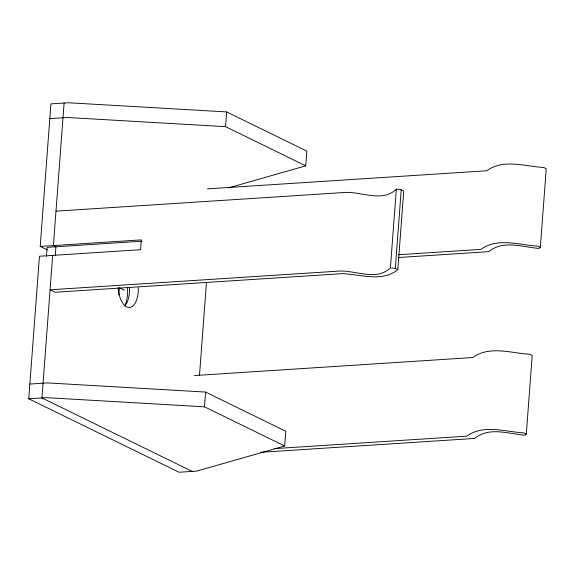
<?xml version="1.0" encoding="UTF-8"?>
<svg xmlns="http://www.w3.org/2000/svg" width="575" height="575" viewBox="0 0 575 575"><rect width="100%" height="100%" fill="white"/><g stroke="black" fill="none" stroke-linecap="round" stroke-linejoin="round"><path stroke-width="0.86" d="M29.857 384.043L47.445 382.9L205.598 392.071L285.775 431.257L284.661 445.999L196.65 471.112L179.069 472.247L28.75 398.784L39.467 256.249L140.573 249.708L141.313 239.876L40.207 246.423L50.923 103.888L68.504 102.753L226.665 111.924L306.834 151.103L305.728 165.844L228.613 187.853M46.438 256.299L47.107 247.365L142.039 241.213M52.656 255.401L41.939 397.929L192.258 471.399M64.112 103.033L53.396 245.568L55.897 246.79L55.229 255.731M118.853 294.932L119.392 287.787L124.401 290.231M199.482 375.331L206.468 282.397M284.661 445.999L204.492 406.82L205.598 392.071M305.728 165.844L225.558 126.665L226.665 111.924M390.425 267.763L396.34 189.125L401.228 189.786L403.729 191.008L397.821 269.646C382.08 282.49 360.317 274.325 342.326 273.65L55.078 292.251L50.068 289.8L340.199 271.019C356.227 270.652 377.107 281.089 390.425 267.763L395.312 268.424L397.821 269.646M395.312 268.424L401.228 189.786M260.497 452.302L474.706 438.438C489.102 426.478 508.408 433.881 524.932 435.182L526.29 434.118L532.206 355.479L529.704 354.257C511.024 353.165 489.476 345.367 472.722 357.535L194.422 375.554M398.252 257.528L488.743 251.67C503.139 239.703 522.452 247.113 538.976 248.414L540.335 247.351L546.25 168.712L543.742 167.49C525.061 166.398 503.52 158.599 486.766 170.768L207.431 188.852M396.34 189.125C383.022 202.45 362.135 192.007 346.107 192.381L55.983 211.162M49.817 118.63L67.397 117.494L225.558 126.665M398.525 254.732L480.851 249.406C497.612 237.238 519.153 245.036 537.833 246.129L540.335 247.351M28.75 398.784L46.331 397.648L204.492 406.82M274.678 448.615L466.814 436.173C483.568 424.005 505.109 431.803 523.789 432.896L526.29 434.118M40.207 246.423L47.423 249.945M127.557 287.363A25.365 12.585 86.3 0 1 124.739 306.065M138.287 287.68A20.29 10.062 86.3 0 1 129.159 307.474A20.29 10.062 86.3 0 1 118.127 287.629M129.49 288.248A20.29 10.062 86.3 0 1 125.098 305.555"/></g></svg>
